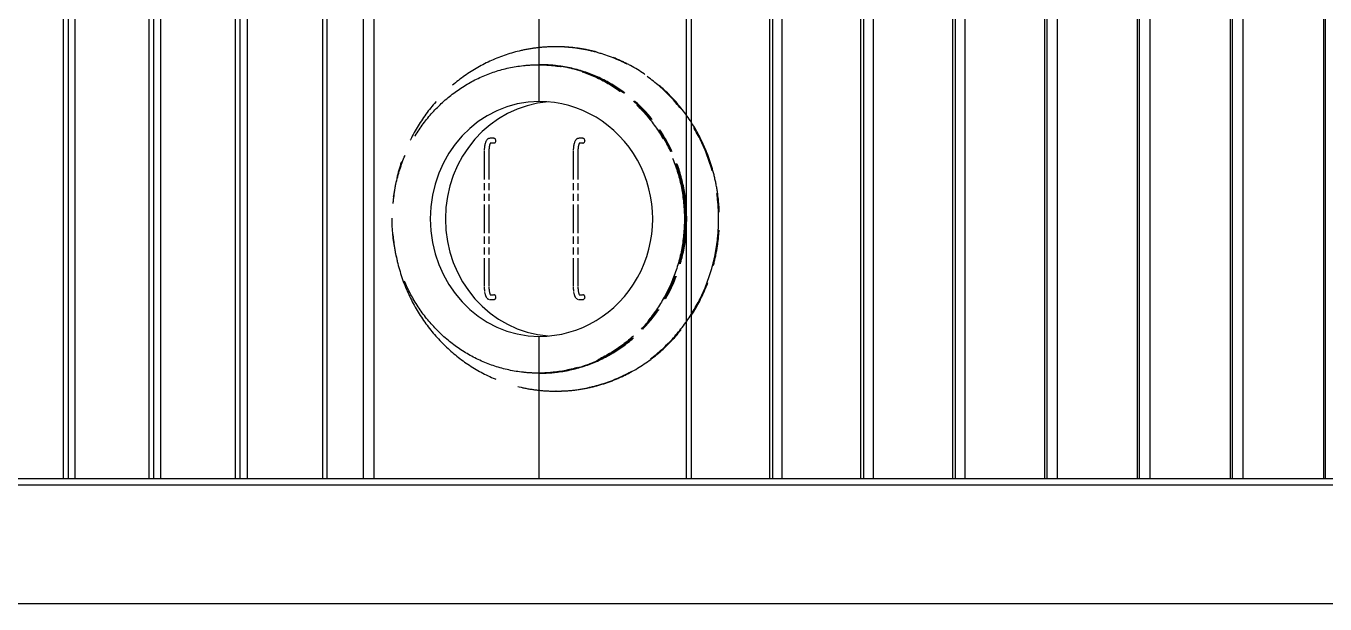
# Model space of a CAD drawing. Header units: millimetres. Extents: x -360063 to 84100, y -179792 to 59400.
# Drawn here: x 43598 to 47751, y 42700 to 44546 of the extents above; entities that cross this region are included whole.
import ezdxf

# ---------------------------------------------------------------- set-up
doc = ezdxf.new("R2010")
doc.units = ezdxf.units.MM
doc.header["$LTSCALE"] = 100
doc.linetypes.add('DOUBLE_DASH_CHAIN', pattern=[1.2403, 0.6614, -0.0827, 0.1654, -0.0827, 0.1654, -0.0827])
doc.layers.add('Reference', color=7, linetype='DOUBLE_DASH_CHAIN', lineweight=25)
doc.layers.add('Visible', color=7, linetype='Continuous', lineweight=25)

msp = doc.modelspace()

# ---------------------------------------------------------------- linework, layer by layer
at = {"layer": 'Reference', "ltscale": 0.025294}
for p, q in [((45293.3, 44480.17), (45290.77, 44480.17)), ((45293.3, 43380.17), (45290.77, 43380.17))]:
    msp.add_line(p, q, dxfattribs=at)
at = {"layer": 'Reference', "ltscale": 0.031642}
for p, q in [((45239.14, 44422.67), (45235.98, 44422.67)), ((45243.26, 44422.67), (45240.1, 44422.67)), ((45239.14, 43437.67), (45235.98, 43437.67)), ((45243.26, 43437.67), (45240.1, 43437.67))]:
    msp.add_line(p, q, dxfattribs=at)
at = {"layer": 'Reference', "ltscale": 0.12687}
for p, q in [((45093.7, 44187.67), (45081.03, 44187.67)), ((45378.26, 44187.67), (45365.59, 44187.67)), ((45081.03, 43672.67), (45093.7, 43672.67)), ((45365.59, 43672.67), (45378.26, 43672.67))]:
    msp.add_line(p, q, dxfattribs=at)
at = {"layer": 'Reference', "ltscale": 1.380694}
for p, q in [((45063.24, 44147.67), (45063.24, 43712.67)), ((45078.24, 44147.67), (45078.24, 43712.67)), ((45347.8, 44147.67), (45347.8, 43712.67)), ((45362.8, 44147.67), (45362.8, 43712.67))]:
    msp.add_line(p, q, dxfattribs=at)
at = {"layer": 'Reference', "ltscale": 0.109849}
for p, q in [((45093.7, 44172.67), (45082.73, 44172.67)), ((45378.26, 44172.67), (45367.29, 44172.67)), ((45082.73, 43687.67), (45093.7, 43687.67)), ((45367.29, 43687.67), (45378.26, 43687.67))]:
    msp.add_line(p, q, dxfattribs=at)
at = {"layer": 'Reference', "ltscale": 9.02184}
msp.add_ellipse((45290.77, 43930.17), major_axis=(0, 550), ratio=0.9485294, start_param=1.6606287, end_param=7.7641493, dxfattribs=at)
at = {"layer": 'Reference', "ltscale": 6.965557}
msp.add_ellipse((45293.3, 43930.17), major_axis=(0, 550), ratio=0.9485294, start_param=3.1415927, end_param=6.2831853, dxfattribs=at)
at = {"layer": 'Reference', "ltscale": 8.316452}
msp.add_ellipse((45235.98, 43930.17), major_axis=(0, -492.5), ratio=0.9485294, dxfattribs=at)
at = {"layer": 'Reference', "ltscale": 4.911191}
for centre in [(45239.14, 43930.17), (45243.26, 43930.17)]:
    msp.add_ellipse(centre, major_axis=(0, 492.5), ratio=0.9485294, start_param=3.1415927, end_param=6.2831853, dxfattribs=at)
at = {"layer": 'Reference', "ltscale": 4.91437}
msp.add_ellipse((45240.1, 43930.17), major_axis=(0, 492.5), ratio=0.9485294, start_param=3.1405758, end_param=6.2842022, dxfattribs=at)
at = {"layer": 'Reference', "ltscale": 0.074691}
for centre in [(45093.7, 44180.17), (45378.26, 44180.17), (45093.7, 43680.17), (45378.26, 43680.17)]:
    msp.add_ellipse(centre, major_axis=(0, 7.5), ratio=0.9485294, start_param=3.1415927, end_param=6.2831853, dxfattribs=at)
at = {"layer": 'Reference', "ltscale": 0.186253}
for points in [[(45081.03, 44187.67), (45079.48, 44187.67), (45077.95, 44187.32), (45075.09, 44186.07), (45073.83, 44185.13), (45071.09, 44182.47), (45069.89, 44180.61), (45067.63, 44176.14), (45066.67, 44173.42), (45065.09, 44167.43), (45064.48, 44164.17), (45063.6, 44157.28), (45063.34, 44153.67), (45063.25, 44149.24), (45063.24, 44148.46), (45063.24, 44147.67)], [(45365.59, 44187.67), (45364.04, 44187.67), (45362.51, 44187.32), (45359.65, 44186.07), (45358.39, 44185.13), (45355.64, 44182.47), (45354.45, 44180.61), (45352.19, 44176.14), (45351.23, 44173.42), (45349.65, 44167.43), (45349.04, 44164.17), (45348.16, 44157.28), (45347.9, 44153.67), (45347.81, 44149.24), (45347.8, 44148.46), (45347.8, 44147.67)]]:
    msp.add_open_spline(points, degree=3, knots=[0, 0, 0, 0, 0.1368392, 0.1368392, 0.2980661, 0.2980661, 0.5606798, 0.5606798, 0.874839, 0.874839, 1.1889983, 1.1889983, 1.5031576, 1.5031576, 1.5707963, 1.5707963, 1.5707963, 1.5707963], dxfattribs=at)
at = {"layer": 'Reference', "ltscale": 0.120082}
for points in [[(45083.23, 44173.35), (45083.23, 44173.35), (45083.13, 44173.25), (45082.73, 44172.7), (45082.39, 44172.12), (45081.57, 44170.36), (45081.09, 44169.07), (45080.13, 44165.77), (45079.66, 44163.67), (45078.88, 44158.89), (45078.58, 44156.16), (45078.3, 44151.48), (45078.24, 44149.57), (45078.24, 44147.67)], [(45367.79, 44173.35), (45367.79, 44173.35), (45367.69, 44173.25), (45367.29, 44172.7), (45366.95, 44172.12), (45366.13, 44170.36), (45365.65, 44169.07), (45364.69, 44165.77), (45364.22, 44163.67), (45363.44, 44158.89), (45363.14, 44156.16), (45362.85, 44151.48), (45362.8, 44149.57), (45362.8, 44147.67)]]:
    msp.add_open_spline(points, degree=3, knots=[0.2919005, 0.2919005, 0.2919005, 0.2919005, 0.4153425, 0.4153425, 0.6008996, 0.6008996, 0.8287606, 0.8287606, 1.0938022, 1.0938022, 1.3811794, 1.3811794, 1.5707963, 1.5707963, 1.5707963, 1.5707963], dxfattribs=at)
at = {"layer": 'Reference', "ltscale": 0.186251}
for points in [[(45063.24, 43712.67), (45063.24, 43709.02), (45063.42, 43705.37), (45064.14, 43698.35), (45064.68, 43694.99), (45066.11, 43688.78), (45066.99, 43685.93), (45069.22, 43680.82), (45070.52, 43678.53), (45073.34, 43675.64), (45074.35, 43674.81), (45077.11, 43673.26), (45079.04, 43672.67), (45081.03, 43672.67)], [(45347.8, 43712.67), (45347.8, 43709.02), (45347.98, 43705.37), (45348.7, 43698.35), (45349.24, 43694.99), (45350.67, 43688.78), (45351.55, 43685.93), (45353.78, 43680.82), (45355.08, 43678.53), (45357.9, 43675.64), (45358.91, 43674.81), (45361.67, 43673.26), (45363.6, 43672.67), (45365.59, 43672.67)]]:
    msp.add_open_spline(points, degree=3, knots=[1.5707963, 1.5707963, 1.5707963, 1.5707963, 1.8849556, 1.8849556, 2.1991149, 2.1991149, 2.5132741, 2.5132741, 2.8274334, 2.8274334, 2.9658767, 2.9658767, 3.1415927, 3.1415927, 3.1415927, 3.1415927], dxfattribs=at)
at = {"layer": 'Reference', "ltscale": 0.120081}
for points in [[(45078.24, 43712.67), (45078.24, 43709.67), (45078.38, 43706.67), (45078.93, 43701.03), (45079.34, 43698.39), (45080.3, 43693.85), (45080.87, 43691.92), (45081.94, 43689.09), (45082.45, 43688.09), (45083.06, 43687.16), (45083.23, 43686.99), (45083.23, 43686.99)], [(45362.8, 43712.67), (45362.8, 43709.67), (45362.94, 43706.67), (45363.49, 43701.03), (45363.89, 43698.39), (45364.86, 43693.85), (45365.42, 43691.92), (45366.49, 43689.09), (45367.01, 43688.09), (45367.62, 43687.16), (45367.79, 43686.99), (45367.79, 43686.99)]]:
    msp.add_open_spline(points, degree=3, knots=[1.5707963, 1.5707963, 1.5707963, 1.5707963, 1.8695271, 1.8695271, 2.1641907, 2.1641907, 2.4438786, 2.4438786, 2.6899973, 2.6899973, 2.8496921, 2.8496921, 2.8496921, 2.8496921], dxfattribs=at)
at = {"layer": 'Visible'}
for p, q in [((43718.38, 43100.17), (43718.38, 48965.17)), ((43733.29, 48965.17), (43733.29, 43100.17)), ((43754.57, 48965.17), (43754.57, 43100.17)), ((43991.89, 43100.17), (43991.89, 48965.17)), ((44006.08, 48965.17), (44006.08, 43100.17)), ((44028.45, 48965.17), (44028.45, 43100.17)), ((44268.16, 43100.17), (44268.16, 48965.17)), ((44281.62, 48965.17), (44281.62, 43100.17)), ((44305.08, 48965.17), (44305.08, 43100.17)), ((44547.05, 43100.17), (44547.05, 48965.17)), ((44559.78, 48965.17), (44559.78, 43100.17)), ((45724.45, 48965.17), (45724.45, 43100.17)), ((45975.89, 43100.17), (45975.89, 48965.17)), ((45984.87, 48965.17), (45984.87, 43100.17)), ((46014.56, 48965.17), (46014.56, 43100.17)), ((46267.51, 43100.17), (46267.51, 48965.17)), ((46275.72, 48965.17), (46275.72, 43100.17)), ((46306.4, 48965.17), (46306.4, 43100.17)), ((46560.73, 43100.17), (46560.73, 48965.17)), ((46568.17, 48965.17), (46568.17, 43100.17)), ((46599.82, 48965.17), (46599.82, 43100.17)), ((46855.41, 43100.17), (46855.41, 48965.17)), ((46862.07, 48965.17), (46862.07, 43100.17)), ((46894.68, 48965.17), (46894.68, 43100.17)), ((47151.39, 43100.17), (47151.39, 48965.17)), ((47157.27, 48965.17), (47157.27, 43100.17)), ((47190.82, 48965.17), (47190.82, 43100.17)), ((47448.52, 43100.17), (47448.52, 48965.17)), ((47453.62, 48965.17), (47453.62, 43100.17)), ((47488.1, 48965.17), (47488.1, 43100.17)), ((47746.66, 43100.17), (47746.66, 48965.17)), ((47750.97, 48965.17), (47750.97, 43100.17)), ((44677.03, 43100.17), (44677.03, 44600.17)), ((44710.56, 44600.17), (44710.56, 43100.17)), ((45239.3, 44305.17), (45239.3, 44600.17)), ((45708.28, 44600.17), (45708.28, 43100.17)), ((45239.3, 43100.17), (45239.3, 43555.17)), ((53694.75, 43080.17), (36003.28, 43080.17)), ((53694.75, 43100.17), (36037.48, 43100.17)), ((53694.75, 42700.17), (37789.04, 42700.17))]:
    msp.add_line(p, q, dxfattribs=at)
for centre, major_axis, ratio, start_param, end_param in [((45239.3, 43930.17), (0, -375), 0.9303868, 3.1415927, 6.2831853), ((45294.72, 43930.17), (0, 375), 0.9485294, 0.0772427, 3.06435), ((45239.3, 43930.17), (0, -375), 0.966672, 0, 3.1415927)]:
    msp.add_ellipse(centre, major_axis=major_axis, ratio=ratio, start_param=start_param, end_param=end_param, dxfattribs=at)

doc.saveas('drawing.dxf')
